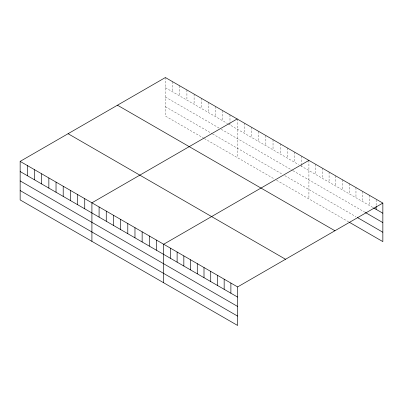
<?xml version="1.0" encoding="UTF-8"?>
<svg xmlns="http://www.w3.org/2000/svg" width="403" height="403" viewBox="0 0 403 403"><rect width="100%" height="100%" fill="white"/><g stroke="black" fill="none" stroke-linecap="round" stroke-linejoin="round"><path stroke-width="0.3" stroke-dasharray="2.02 1.51" d="M165.391 77.532L165.391 116.064L203.837 138.259M165.391 87.683L227.413 123.489M227.927 123.786L298.663 164.626M300.714 165.809L373.027 207.56M165.391 97.047L219.212 128.124M221.262 129.308L292.513 170.439M293.026 170.736L364.755 212.149M165.391 106.699L212.038 133.63M212.547 133.927L282.775 174.469M284.825 175.653L355.965 216.723M204.346 138.556L274.574 179.098M276.624 180.282L348.726 221.912M376.13 199.797L376.13 205.767M369.405 195.319L369.405 205.47M362.685 191.44L362.685 201.591M355.965 187.556L355.965 197.707M349.245 183.677L349.245 193.828M342.52 179.798L342.52 189.949M335.8 175.915L335.8 186.065M329.08 172.036L329.08 182.186M322.36 168.157L322.36 178.307M315.635 164.273L315.635 174.423M308.915 160.394L308.915 198.926M301.736 156.253L301.736 164.011M301.736 164.61L301.736 166.404M294.563 152.107L294.563 162.258M287.384 147.966L287.384 158.117M280.211 143.821L280.211 153.971M273.033 139.68L273.033 149.83M265.859 135.534L265.859 145.685M258.681 131.393L258.681 141.544M251.507 127.247L251.507 137.398M244.329 123.106L244.329 133.257M237.155 118.966L237.155 157.497M229.977 114.82L229.977 121.983M229.977 122.583L229.977 124.97M222.804 110.679L222.804 120.829M215.625 106.533L215.625 116.684M208.447 102.392L208.447 112.543M201.273 98.246L201.273 108.397M194.095 94.106L194.095 104.256M186.921 89.96L186.921 100.11M179.743 85.819L179.743 95.969M172.57 81.678L172.57 91.829"/><path stroke-width="0.6" d="M20.15 161.386L237.609 286.936L237.609 325.468L20.15 199.918L20.15 161.386L165.391 77.532L382.85 203.082L382.85 241.614L349.245 222.209M237.155 118.966L91.909 202.82L91.909 241.352M308.915 160.394L163.673 244.248L163.673 282.78M237.609 286.936L382.85 203.082M373.546 207.857L382.85 213.232M365.269 212.446L382.85 222.597M357.516 217.62L382.85 232.249M117.464 105.203L334.918 230.753M68.082 133.715L285.536 259.265M20.15 171.537L237.609 297.087M20.15 180.902L237.609 306.451M20.15 190.554L237.609 316.103M376.13 206.366L376.13 209.348M230.884 283.057L230.884 293.208M224.164 279.173L224.164 289.324M217.444 275.294L217.444 285.445M210.724 271.415L210.724 281.566M203.999 267.532L203.999 277.682M197.279 263.653L197.279 273.803M190.559 259.774L190.559 269.924M183.839 255.89L183.839 266.04M177.113 252.011L177.113 262.162M170.393 248.127L170.393 258.283M156.495 240.107L156.495 250.258M149.322 235.962L149.322 246.112M142.143 231.821L142.143 241.971M134.97 227.675L134.97 237.825M127.791 223.534L127.791 233.685M120.618 219.388L120.618 229.539M113.439 215.247L113.439 225.398M106.261 211.107L106.261 221.257M99.088 206.961L99.088 217.111M84.736 198.674L84.736 208.825M77.557 194.533L77.557 204.684M70.384 190.387L70.384 200.538M63.206 186.246L63.206 196.397M56.032 182.101L56.032 192.251M48.854 177.96L48.854 188.11M41.68 173.819L41.68 183.97M34.502 169.673L34.502 179.824M27.328 165.532L27.328 175.683"/></g></svg>
